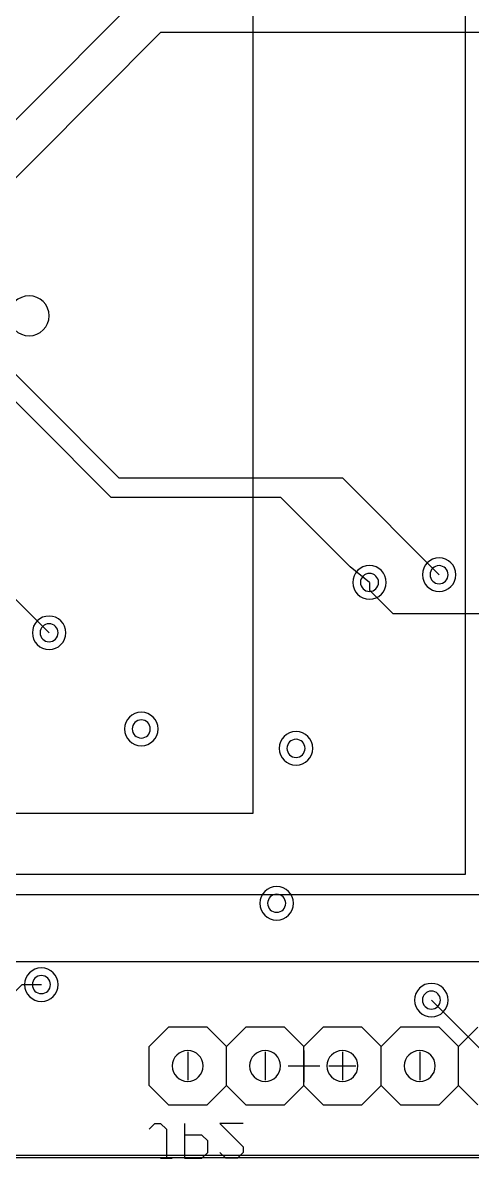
# Model space of a CAD drawing. Extents: x 82 to 213, y 78 to 137.
# Drawn here: x 176.7 to 191.46, y 78.46 to 115.69 of the extents above; entities that cross this region are included whole.
import ezdxf

# ---------------------------------------------------------------- set-up
doc = ezdxf.new("R2010")
doc.units = 0
for name, color, linetype in [('Circuit_2013-04-18', 7, 'CONTINUOUS'), ('Circuit_2013-08-08', 7, 'CONTINUOUS'), ('Cutout', 7, 'CONTINUOUS'), ('Holes', 7, 'CONTINUOUS')]:
    doc.layers.add(name, color=color, linetype=linetype)

msp = doc.modelspace()

# ---------------------------------------------------------------- linework, layer by layer
at = {"layer": 'Circuit_2013-04-18', "color": 1}
for points in [[(197.104, 84.913611), (197.104, 130.591278), (151.405167, 130.591278), (151.405167, 84.913611), (197.104, 84.913611)], [(191.240833, 87.771111), (191.240833, 127.733778), (157.268333, 127.733778), (157.268333, 87.771111), (191.240833, 87.771111)], [(159.258, 89.760778), (159.258, 125.744111), (184.255833, 125.744111), (184.255833, 89.760778), (159.258, 89.760778)], [(195.834, 117.912444), (181.864, 117.912444), (172.995167, 109.022444)], [(195.834, 115.372444), (181.229, 115.372444), (172.995167, 107.117444)], [(174.773167, 105.847444), (179.853167, 100.767444)], [(174.646167, 105.085444), (179.599167, 100.132444), (185.166, 100.132444), (187.452, 97.846444)], [(172.995167, 103.307444), (172.995167, 100.259444), (177.567167, 95.687444)], [(179.853167, 100.767444), (187.198, 100.767444), (190.373, 97.592444)], [(188.087, 97.338444), (187.452, 97.846444)], [(188.087, 97.338444), (188.087, 97.084444), (188.849, 96.322444), (196.469, 96.322444), (197.104, 96.957444)], [(126.9365, 95.200611), (129.6035, 92.533611), (145.690167, 92.533611), (146.325167, 91.898611), (150.008167, 91.898611), (150.008167, 86.310611), (169.820167, 86.310611), (169.820167, 85.675611), (172.106167, 83.389611), (175.916167, 83.389611), (176.678167, 84.151611), (177.313167, 84.151611)], [(180.848, 82.119611), (181.483, 82.754611)], [(181.483, 80.214611), (182.753, 80.214611), (183.388, 80.849611), (183.388, 82.119611), (182.753, 82.754611)], [(182.753, 82.754611), (181.483, 82.754611)], [(183.388, 80.849611), (184.023, 80.214611), (185.293, 80.214611), (185.928, 80.849611), (185.928, 82.119611), (185.293, 82.754611), (184.023, 82.754611), (183.388, 82.119611)], [(185.928, 80.849611), (186.563, 80.214611), (187.833, 80.214611), (188.468, 80.849611), (188.468, 82.119611), (187.833, 82.754611), (186.563, 82.754611), (185.928, 82.119611)], [(188.468, 82.119611), (189.103, 82.754611)], [(189.103, 80.214611), (190.373, 80.214611), (191.008, 80.849611), (191.008, 82.119611), (190.373, 82.754611)], [(190.373, 82.754611), (189.103, 82.754611)], [(191.008, 82.119611), (191.643, 82.754611)], [(180.848, 80.849611), (180.848, 82.119611)], [(181.483, 80.214611), (180.848, 80.849611)], [(189.103, 80.214611), (188.468, 80.849611)], [(191.643, 80.214611), (191.008, 80.849611)], [(177.440167, 78.563611), (177.546, 78.563611)], [(178.350333, 78.563611), (178.456167, 78.563611)], [(179.281667, 78.563611), (179.366333, 78.563611)], [(180.191833, 78.563611), (180.297667, 78.563611)], [(181.102, 78.563611), (181.207833, 78.563611)], [(182.012167, 78.563611), (182.118, 78.563611)], [(182.9435, 78.563611), (183.049333, 78.563611)], [(183.853667, 78.563611), (183.9595, 78.563611)], [(184.763833, 78.563611), (184.869667, 78.563611)], [(185.674, 78.563611), (185.779833, 78.563611)], [(186.605333, 78.563611), (186.711167, 78.563611)], [(187.5155, 78.563611), (187.621333, 78.563611)], [(188.425667, 78.563611), (188.5315, 78.563611)], [(189.357, 78.563611), (189.441667, 78.563611)], [(190.267167, 78.563611), (190.373, 78.563611)], [(191.177333, 78.563611), (191.283167, 78.563611)]]:
    msp.add_lwpolyline(points, dxfattribs=at)
at = {"layer": 'Circuit_2013-04-18', "color": 7}
for points in [[(177.567167, 106.080278), (177.567167, 106.080278)], [(190.669333, 97.592444), (190.669333, 97.592444)], [(190.923333, 97.592444), (190.923333, 97.592444)], [(188.383333, 97.338444), (188.383333, 97.338444)], [(188.637333, 97.338444), (188.637333, 97.338444)], [(177.8635, 95.687444), (177.8635, 95.687444)], [(178.1175, 95.687444), (178.1175, 95.687444)], [(180.890333, 92.533611), (180.890333, 92.533611)], [(181.144333, 92.533611), (181.144333, 92.533611)], [(185.970333, 91.898611), (185.970333, 91.898611)], [(186.224333, 91.898611), (186.224333, 91.898611)], [(185.335333, 86.818611), (185.335333, 86.818611)], [(185.589333, 86.818611), (185.589333, 86.818611)], [(177.6095, 84.151611), (177.6095, 84.151611)], [(177.8635, 84.151611), (177.8635, 84.151611)], [(187.198, 81.929111), (187.198, 81.040111)], [(182.626, 81.484611), (182.626, 81.484611)], [(185.166, 81.484611), (185.166, 81.484611)], [(186.7535, 81.484611), (187.6425, 81.484611)], [(187.706, 81.484611), (187.706, 81.484611)], [(190.246, 81.484611), (190.246, 81.484611)], [(83.481333, 78.563611), (210.439, 78.563611)]]:
    msp.add_lwpolyline(points, dxfattribs=at)
at = {"layer": 'Circuit_2013-04-18', "color": 3}
for points in [[(182.118, 81.950278), (182.118, 81.018944)], [(184.658, 81.950278), (184.658, 81.018944)], [(187.198, 81.950278), (187.198, 81.018944)], [(189.738, 81.950278), (189.738, 81.018944)]]:
    msp.add_lwpolyline(points, dxfattribs=at)
at = {"layer": 'Circuit_2013-04-18', "color": 7}
for points in [[(176.911, 106.736444), (176.54861, 106.736444), (176.254833, 106.442668), (176.254833, 106.080278)], [(177.567167, 106.080278), (177.567167, 106.442668), (177.27339, 106.736444), (176.911, 106.736444)], [(176.254833, 106.080278), (176.254833, 105.717888), (176.54861, 105.424111), (176.911, 105.424111)], [(176.911, 105.424111), (177.27339, 105.424111), (177.567167, 105.717888), (177.567167, 106.080278)], [(190.373, 98.142778), (190.069061, 98.142778), (189.822667, 97.896384), (189.822667, 97.592444)], [(190.923333, 97.592444), (190.923333, 97.896384), (190.676939, 98.142778), (190.373, 98.142778)], [(188.087, 97.888778), (187.783061, 97.888778), (187.536667, 97.642384), (187.536667, 97.338444)], [(188.087, 97.634778), (187.923339, 97.634778), (187.790667, 97.502105), (187.790667, 97.338444)], [(188.637333, 97.338444), (188.637333, 97.642384), (188.390939, 97.888778), (188.087, 97.888778)], [(188.383333, 97.338444), (188.383333, 97.502105), (188.250661, 97.634778), (188.087, 97.634778)], [(189.822667, 97.592444), (189.822667, 97.288502), (190.069061, 97.042111), (190.373, 97.042111)], [(190.373, 97.888778), (190.209339, 97.888778), (190.076667, 97.756105), (190.076667, 97.592444)], [(190.076667, 97.592444), (190.076667, 97.428784), (190.209339, 97.296111), (190.373, 97.296111)], [(190.669333, 97.592444), (190.669333, 97.756105), (190.536661, 97.888778), (190.373, 97.888778)], [(190.373, 97.042111), (190.676939, 97.042111), (190.923333, 97.288502), (190.923333, 97.592444)], [(190.373, 97.296111), (190.536661, 97.296111), (190.669333, 97.428784), (190.669333, 97.592444)], [(187.536667, 97.338444), (187.536667, 97.034502), (187.783061, 96.788111), (188.087, 96.788111)], [(187.790667, 97.338444), (187.790667, 97.174784), (187.923339, 97.042111), (188.087, 97.042111)], [(188.087, 96.788111), (188.390939, 96.788111), (188.637333, 97.034502), (188.637333, 97.338444)], [(188.087, 97.042111), (188.250661, 97.042111), (188.383333, 97.174784), (188.383333, 97.338444)], [(177.567167, 96.237778), (177.263225, 96.237778), (177.016833, 95.991384), (177.016833, 95.687444)], [(178.1175, 95.687444), (178.1175, 95.991384), (177.871106, 96.237778), (177.567167, 96.237778)], [(177.016833, 95.687444), (177.016833, 95.383502), (177.263225, 95.137111), (177.567167, 95.137111)], [(177.567167, 95.983778), (177.403506, 95.983778), (177.270833, 95.851105), (177.270833, 95.687444)], [(177.270833, 95.687444), (177.270833, 95.523784), (177.403506, 95.391111), (177.567167, 95.391111)], [(177.8635, 95.687444), (177.8635, 95.851105), (177.730827, 95.983778), (177.567167, 95.983778)], [(177.567167, 95.137111), (177.871106, 95.137111), (178.1175, 95.383502), (178.1175, 95.687444)], [(177.567167, 95.391111), (177.730827, 95.391111), (177.8635, 95.523784), (177.8635, 95.687444)], [(180.594, 93.083944), (180.290058, 93.083944), (180.043667, 92.83755), (180.043667, 92.533611)], [(181.144333, 92.533611), (181.144333, 92.83755), (180.897939, 93.083944), (180.594, 93.083944)], [(180.594, 92.829944), (180.430339, 92.829944), (180.297667, 92.697272), (180.297667, 92.533611)], [(180.890333, 92.533611), (180.890333, 92.697272), (180.757661, 92.829944), (180.594, 92.829944)], [(180.043667, 92.533611), (180.043667, 92.229669), (180.290058, 91.983278), (180.594, 91.983278)], [(180.297667, 92.533611), (180.297667, 92.36995), (180.430339, 92.237278), (180.594, 92.237278)], [(180.594, 91.983278), (180.897939, 91.983278), (181.144333, 92.229669), (181.144333, 92.533611)], [(180.594, 92.237278), (180.757661, 92.237278), (180.890333, 92.36995), (180.890333, 92.533611)], [(185.674, 92.448944), (185.370058, 92.448944), (185.123667, 92.20255), (185.123667, 91.898611)], [(186.224333, 91.898611), (186.224333, 92.20255), (185.977939, 92.448944), (185.674, 92.448944)], [(185.674, 92.194944), (185.510339, 92.194944), (185.377667, 92.062272), (185.377667, 91.898611)], [(185.970333, 91.898611), (185.970333, 92.062272), (185.837661, 92.194944), (185.674, 92.194944)], [(185.123667, 91.898611), (185.123667, 91.594669), (185.370058, 91.348278), (185.674, 91.348278)], [(185.377667, 91.898611), (185.377667, 91.73495), (185.510339, 91.602278), (185.674, 91.602278)], [(185.674, 91.348278), (185.977939, 91.348278), (186.224333, 91.594669), (186.224333, 91.898611)], [(185.674, 91.602278), (185.837661, 91.602278), (185.970333, 91.73495), (185.970333, 91.898611)], [(185.039, 87.368944), (184.735058, 87.368944), (184.488667, 87.12255), (184.488667, 86.818611)], [(185.589333, 86.818611), (185.589333, 87.12255), (185.342939, 87.368944), (185.039, 87.368944)], [(184.488667, 86.818611), (184.488667, 86.514669), (184.735058, 86.268278), (185.039, 86.268278)], [(185.039, 87.114944), (184.875339, 87.114944), (184.742667, 86.982272), (184.742667, 86.818611)], [(184.742667, 86.818611), (184.742667, 86.65495), (184.875339, 86.522278), (185.039, 86.522278)], [(185.335333, 86.818611), (185.335333, 86.982272), (185.202661, 87.114944), (185.039, 87.114944)], [(185.039, 86.268278), (185.342939, 86.268278), (185.589333, 86.514669), (185.589333, 86.818611)], [(185.039, 86.522278), (185.202661, 86.522278), (185.335333, 86.65495), (185.335333, 86.818611)], [(177.313167, 84.701944), (177.009225, 84.701944), (176.762833, 84.45555), (176.762833, 84.151611)], [(177.8635, 84.151611), (177.8635, 84.45555), (177.617106, 84.701944), (177.313167, 84.701944)], [(176.762833, 84.151611), (176.762833, 83.847669), (177.009225, 83.601278), (177.313167, 83.601278)], [(177.313167, 84.447944), (177.149506, 84.447944), (177.016833, 84.315272), (177.016833, 84.151611)], [(177.016833, 84.151611), (177.016833, 83.98795), (177.149506, 83.855278), (177.313167, 83.855278)], [(177.6095, 84.151611), (177.6095, 84.315272), (177.476827, 84.447944), (177.313167, 84.447944)], [(177.313167, 83.601278), (177.617106, 83.601278), (177.8635, 83.847669), (177.8635, 84.151611)], [(177.313167, 83.855278), (177.476827, 83.855278), (177.6095, 83.98795), (177.6095, 84.151611)], [(182.118, 81.992611), (181.83744, 81.992611), (181.61, 81.765171), (181.61, 81.484611)], [(182.626, 81.484611), (182.626, 81.765171), (182.39856, 81.992611), (182.118, 81.992611)], [(184.658, 81.992611), (184.37744, 81.992611), (184.15, 81.765171), (184.15, 81.484611)], [(185.166, 81.484611), (185.166, 81.765171), (184.93856, 81.992611), (184.658, 81.992611)], [(187.198, 81.992611), (186.91744, 81.992611), (186.69, 81.765171), (186.69, 81.484611)], [(187.706, 81.484611), (187.706, 81.765171), (187.47856, 81.992611), (187.198, 81.992611)], [(189.738, 81.992611), (189.45744, 81.992611), (189.23, 81.765171), (189.23, 81.484611)], [(190.246, 81.484611), (190.246, 81.765171), (190.01856, 81.992611), (189.738, 81.992611)], [(181.61, 81.484611), (181.61, 81.204051), (181.83744, 80.976611), (182.118, 80.976611)], [(182.118, 80.976611), (182.39856, 80.976611), (182.626, 81.204051), (182.626, 81.484611)], [(184.15, 81.484611), (184.15, 81.204051), (184.37744, 80.976611), (184.658, 80.976611)], [(184.658, 80.976611), (184.93856, 80.976611), (185.166, 81.204051), (185.166, 81.484611)], [(186.69, 81.484611), (186.69, 81.204051), (186.91744, 80.976611), (187.198, 80.976611)], [(187.198, 80.976611), (187.47856, 80.976611), (187.706, 81.204051), (187.706, 81.484611)], [(189.23, 81.484611), (189.23, 81.204051), (189.45744, 80.976611), (189.738, 80.976611)], [(189.738, 80.976611), (190.01856, 80.976611), (190.246, 81.204051), (190.246, 81.484611)]]:
    msp.add_open_spline(points, degree=3, dxfattribs=at)
at = {"layer": 'Circuit_2013-08-08', "color": 1}
for points in [[(197.104, 84.913611), (197.104, 130.591278), (151.405167, 130.591278), (151.405167, 84.913611), (197.104, 84.913611)], [(191.240833, 87.771111), (191.240833, 127.733778), (157.268333, 127.733778), (157.268333, 87.771111), (191.240833, 87.771111)], [(159.258, 89.760778), (159.258, 125.744111), (184.255833, 125.744111), (184.255833, 89.760778), (159.258, 89.760778)], [(195.834, 117.912444), (181.864, 117.912444), (172.995167, 109.022444)], [(195.834, 115.372444), (181.229, 115.372444), (172.995167, 107.117444)], [(174.773167, 105.847444), (179.853167, 100.767444)], [(174.646167, 105.085444), (179.599167, 100.132444), (185.166, 100.132444), (187.452, 97.846444)], [(172.995167, 103.307444), (172.995167, 100.259444), (177.567167, 95.687444)], [(179.853167, 100.767444), (187.198, 100.767444), (190.373, 97.592444)], [(188.087, 97.338444), (187.452, 97.846444)], [(188.087, 97.338444), (188.087, 97.084444), (188.849, 96.322444), (196.469, 96.322444), (197.104, 96.957444)], [(126.9365, 95.179444), (129.6035, 92.533611), (145.690167, 92.533611), (146.325167, 91.898611), (150.008167, 91.898611), (150.008167, 86.310611), (169.820167, 86.310611), (169.820167, 85.675611), (172.106167, 83.389611), (175.916167, 83.389611), (176.678167, 84.151611), (177.313167, 84.151611)], [(206.756, 80.468611), (193.294, 80.468611), (190.119, 83.643611)], [(180.848, 82.119611), (181.483, 82.754611)], [(181.483, 80.214611), (182.753, 80.214611), (183.388, 80.849611), (183.388, 82.119611), (182.753, 82.754611)], [(182.753, 82.754611), (181.483, 82.754611)], [(183.388, 80.849611), (184.023, 80.214611), (185.293, 80.214611), (185.928, 80.849611), (185.928, 82.119611), (185.293, 82.754611), (184.023, 82.754611), (183.388, 82.119611)], [(185.928, 80.849611), (186.563, 80.214611), (187.833, 80.214611), (188.468, 80.849611), (188.468, 82.119611), (187.833, 82.754611), (186.563, 82.754611), (185.928, 82.119611)], [(188.468, 82.119611), (189.103, 82.754611)], [(189.103, 80.214611), (190.373, 80.214611), (191.008, 80.849611), (191.008, 82.119611), (190.373, 82.754611)], [(190.373, 82.754611), (189.103, 82.754611)], [(180.848, 80.849611), (180.848, 82.119611)], [(181.483, 80.214611), (180.848, 80.849611)], [(189.103, 80.214611), (188.468, 80.849611)], [(180.848, 79.410278), (181.0385, 79.600778), (181.229, 79.600778), (181.4195, 79.410278), (181.4195, 78.457778)], [(182.012167, 79.600778), (182.012167, 78.457778), (182.583667, 78.457778), (182.774167, 78.648278), (182.774167, 79.029278), (182.583667, 79.219778), (182.012167, 79.219778)], [(183.938333, 79.600778), (183.176333, 79.600778), (183.938333, 78.838778), (183.938333, 78.648278), (183.747833, 78.457778), (183.366833, 78.457778), (183.176333, 78.648278)], [(177.440167, 78.563611), (177.546, 78.563611)], [(178.350333, 78.563611), (178.456167, 78.563611)], [(179.281667, 78.563611), (179.366333, 78.563611)], [(180.191833, 78.563611), (180.297667, 78.563611)], [(181.102, 78.563611), (181.207833, 78.563611)], [(182.012167, 78.563611), (182.118, 78.563611)], [(182.9435, 78.563611), (183.049333, 78.563611)], [(183.853667, 78.563611), (183.9595, 78.563611)], [(184.763833, 78.563611), (184.869667, 78.563611)], [(185.674, 78.563611), (185.779833, 78.563611)], [(186.605333, 78.563611), (186.711167, 78.563611)], [(187.5155, 78.563611), (187.621333, 78.563611)], [(188.425667, 78.563611), (188.5315, 78.563611)], [(189.357, 78.563611), (189.441667, 78.563611)], [(190.267167, 78.563611), (190.373, 78.563611)], [(191.177333, 78.563611), (191.283167, 78.563611)], [(181.229, 78.457778), (181.61, 78.457778)]]:
    msp.add_lwpolyline(points, dxfattribs=at)
at = {"layer": 'Circuit_2013-08-08', "color": 7}
for points in [[(177.567167, 106.080278), (177.567167, 106.080278)], [(190.669333, 97.592444), (190.669333, 97.592444)], [(190.923333, 97.592444), (190.923333, 97.592444)], [(188.383333, 97.338444), (188.383333, 97.338444)], [(188.637333, 97.338444), (188.637333, 97.338444)], [(177.8635, 95.687444), (177.8635, 95.687444)], [(178.1175, 95.687444), (178.1175, 95.687444)], [(180.890333, 92.533611), (180.890333, 92.533611)], [(181.144333, 92.533611), (181.144333, 92.533611)], [(185.970333, 91.898611), (185.970333, 91.898611)], [(186.224333, 91.898611), (186.224333, 91.898611)], [(185.335333, 86.818611), (185.335333, 86.818611)], [(185.589333, 86.818611), (185.589333, 86.818611)], [(177.6095, 84.151611), (177.6095, 84.151611)], [(177.8635, 84.151611), (177.8635, 84.151611)], [(190.415333, 83.643611), (190.415333, 83.643611)], [(190.669333, 83.643611), (190.669333, 83.643611)], [(185.928, 81.992611), (185.928, 80.955444)], [(182.626, 81.484611), (182.626, 81.484611)], [(185.166, 81.484611), (185.166, 81.484611)], [(185.42, 81.484611), (186.457167, 81.484611)], [(187.706, 81.484611), (187.706, 81.484611)], [(190.246, 81.484611), (190.246, 81.484611)], [(83.481333, 78.563611), (210.439, 78.563611)]]:
    msp.add_lwpolyline(points, dxfattribs=at)
at = {"layer": 'Circuit_2013-08-08', "color": 3}
for points in [[(182.118, 81.929111), (182.118, 81.018944)], [(184.658, 81.929111), (184.658, 81.018944)], [(187.198, 81.929111), (187.198, 81.018944)], [(189.738, 81.929111), (189.738, 81.018944)]]:
    msp.add_lwpolyline(points, dxfattribs=at)
at = {"layer": 'Circuit_2013-08-08', "color": 7}
for points in [[(176.911, 106.736444), (176.54861, 106.736444), (176.254833, 106.442668), (176.254833, 106.080278)], [(177.567167, 106.080278), (177.567167, 106.442668), (177.27339, 106.736444), (176.911, 106.736444)], [(176.254833, 106.080278), (176.254833, 105.717888), (176.54861, 105.424111), (176.911, 105.424111)], [(176.911, 105.424111), (177.27339, 105.424111), (177.567167, 105.717888), (177.567167, 106.080278)], [(190.373, 98.142778), (190.069061, 98.142778), (189.822667, 97.896386), (189.822667, 97.592444)], [(190.923333, 97.592444), (190.923333, 97.896386), (190.676939, 98.142778), (190.373, 98.142778)], [(188.087, 97.888778), (187.783061, 97.888778), (187.536667, 97.642386), (187.536667, 97.338444)], [(188.087, 97.634778), (187.923339, 97.634778), (187.790667, 97.502105), (187.790667, 97.338444)], [(188.637333, 97.338444), (188.637333, 97.642386), (188.390939, 97.888778), (188.087, 97.888778)], [(188.383333, 97.338444), (188.383333, 97.502105), (188.250661, 97.634778), (188.087, 97.634778)], [(189.822667, 97.592444), (189.822667, 97.288502), (190.069061, 97.042111), (190.373, 97.042111)], [(190.373, 97.888778), (190.209339, 97.888778), (190.076667, 97.756105), (190.076667, 97.592444)], [(190.076667, 97.592444), (190.076667, 97.428784), (190.209339, 97.296111), (190.373, 97.296111)], [(190.669333, 97.592444), (190.669333, 97.756105), (190.536661, 97.888778), (190.373, 97.888778)], [(190.373, 97.042111), (190.676939, 97.042111), (190.923333, 97.288502), (190.923333, 97.592444)], [(190.373, 97.296111), (190.536661, 97.296111), (190.669333, 97.428784), (190.669333, 97.592444)], [(187.536667, 97.338444), (187.536667, 97.034502), (187.783061, 96.788111), (188.087, 96.788111)], [(187.790667, 97.338444), (187.790667, 97.174784), (187.923339, 97.042111), (188.087, 97.042111)], [(188.087, 96.788111), (188.390939, 96.788111), (188.637333, 97.034502), (188.637333, 97.338444)], [(188.087, 97.042111), (188.250661, 97.042111), (188.383333, 97.174784), (188.383333, 97.338444)], [(177.567167, 96.237778), (177.263225, 96.237778), (177.016833, 95.991386), (177.016833, 95.687444)], [(178.1175, 95.687444), (178.1175, 95.991386), (177.871106, 96.237778), (177.567167, 96.237778)], [(177.016833, 95.687444), (177.016833, 95.383502), (177.263225, 95.137111), (177.567167, 95.137111)], [(177.567167, 95.983778), (177.403506, 95.983778), (177.270833, 95.851105), (177.270833, 95.687444)], [(177.270833, 95.687444), (177.270833, 95.523784), (177.403506, 95.391111), (177.567167, 95.391111)], [(177.8635, 95.687444), (177.8635, 95.851105), (177.730827, 95.983778), (177.567167, 95.983778)], [(177.567167, 95.137111), (177.871106, 95.137111), (178.1175, 95.383502), (178.1175, 95.687444)], [(177.567167, 95.391111), (177.730827, 95.391111), (177.8635, 95.523784), (177.8635, 95.687444)], [(180.594, 93.083944), (180.290058, 93.083944), (180.043667, 92.837553), (180.043667, 92.533611)], [(181.144333, 92.533611), (181.144333, 92.837553), (180.897939, 93.083944), (180.594, 93.083944)], [(180.594, 92.829944), (180.430339, 92.829944), (180.297667, 92.697272), (180.297667, 92.533611)], [(180.890333, 92.533611), (180.890333, 92.697272), (180.757661, 92.829944), (180.594, 92.829944)], [(180.043667, 92.533611), (180.043667, 92.229669), (180.290058, 91.983278), (180.594, 91.983278)], [(180.297667, 92.533611), (180.297667, 92.36995), (180.430339, 92.237278), (180.594, 92.237278)], [(180.594, 91.983278), (180.897939, 91.983278), (181.144333, 92.229669), (181.144333, 92.533611)], [(180.594, 92.237278), (180.757661, 92.237278), (180.890333, 92.36995), (180.890333, 92.533611)], [(185.674, 92.448944), (185.370058, 92.448944), (185.123667, 92.202553), (185.123667, 91.898611)], [(186.224333, 91.898611), (186.224333, 92.202553), (185.977939, 92.448944), (185.674, 92.448944)], [(185.674, 92.194944), (185.510339, 92.194944), (185.377667, 92.062272), (185.377667, 91.898611)], [(185.970333, 91.898611), (185.970333, 92.062272), (185.837661, 92.194944), (185.674, 92.194944)], [(185.123667, 91.898611), (185.123667, 91.594669), (185.370058, 91.348278), (185.674, 91.348278)], [(185.377667, 91.898611), (185.377667, 91.73495), (185.510339, 91.602278), (185.674, 91.602278)], [(185.674, 91.348278), (185.977939, 91.348278), (186.224333, 91.594669), (186.224333, 91.898611)], [(185.674, 91.602278), (185.837661, 91.602278), (185.970333, 91.73495), (185.970333, 91.898611)], [(185.039, 87.368944), (184.735058, 87.368944), (184.488667, 87.122553), (184.488667, 86.818611)], [(185.589333, 86.818611), (185.589333, 87.122553), (185.342939, 87.368944), (185.039, 87.368944)], [(184.488667, 86.818611), (184.488667, 86.514672), (184.735058, 86.268278), (185.039, 86.268278)], [(185.039, 87.114944), (184.875339, 87.114944), (184.742667, 86.982272), (184.742667, 86.818611)], [(184.742667, 86.818611), (184.742667, 86.65495), (184.875339, 86.522278), (185.039, 86.522278)], [(185.335333, 86.818611), (185.335333, 86.982272), (185.202661, 87.114944), (185.039, 87.114944)], [(185.039, 86.268278), (185.342939, 86.268278), (185.589333, 86.514672), (185.589333, 86.818611)], [(185.039, 86.522278), (185.202661, 86.522278), (185.335333, 86.65495), (185.335333, 86.818611)], [(177.313167, 84.701944), (177.009225, 84.701944), (176.762833, 84.45555), (176.762833, 84.151611)], [(177.8635, 84.151611), (177.8635, 84.45555), (177.617106, 84.701944), (177.313167, 84.701944)], [(176.762833, 84.151611), (176.762833, 83.847672), (177.009225, 83.601278), (177.313167, 83.601278)], [(177.313167, 84.447944), (177.149506, 84.447944), (177.016833, 84.315272), (177.016833, 84.151611)], [(177.016833, 84.151611), (177.016833, 83.98795), (177.149506, 83.855278), (177.313167, 83.855278)], [(177.6095, 84.151611), (177.6095, 84.315272), (177.476827, 84.447944), (177.313167, 84.447944)], [(177.313167, 83.601278), (177.617106, 83.601278), (177.8635, 83.847672), (177.8635, 84.151611)], [(177.313167, 83.855278), (177.476827, 83.855278), (177.6095, 83.98795), (177.6095, 84.151611)], [(190.119, 84.193944), (189.815058, 84.193944), (189.568667, 83.947553), (189.568667, 83.643611)], [(190.669333, 83.643611), (190.669333, 83.947553), (190.422939, 84.193944), (190.119, 84.193944)], [(190.119, 83.939944), (189.955339, 83.939944), (189.822667, 83.807272), (189.822667, 83.643611)], [(190.415333, 83.643611), (190.415333, 83.807272), (190.282661, 83.939944), (190.119, 83.939944)], [(189.568667, 83.643611), (189.568667, 83.339672), (189.815058, 83.093278), (190.119, 83.093278)], [(189.822667, 83.643611), (189.822667, 83.47995), (189.955339, 83.347278), (190.119, 83.347278)], [(190.119, 83.093278), (190.422939, 83.093278), (190.669333, 83.339672), (190.669333, 83.643611)], [(190.119, 83.347278), (190.282661, 83.347278), (190.415333, 83.47995), (190.415333, 83.643611)], [(182.118, 81.992611), (181.83744, 81.992611), (181.61, 81.765171), (181.61, 81.484611)], [(182.626, 81.484611), (182.626, 81.765171), (182.39856, 81.992611), (182.118, 81.992611)], [(184.658, 81.992611), (184.37744, 81.992611), (184.15, 81.765171), (184.15, 81.484611)], [(185.166, 81.484611), (185.166, 81.765171), (184.93856, 81.992611), (184.658, 81.992611)], [(187.198, 81.992611), (186.91744, 81.992611), (186.69, 81.765171), (186.69, 81.484611)], [(187.706, 81.484611), (187.706, 81.765171), (187.47856, 81.992611), (187.198, 81.992611)], [(189.738, 81.992611), (189.45744, 81.992611), (189.23, 81.765171), (189.23, 81.484611)], [(190.246, 81.484611), (190.246, 81.765171), (190.01856, 81.992611), (189.738, 81.992611)], [(181.61, 81.484611), (181.61, 81.204051), (181.83744, 80.976611), (182.118, 80.976611)], [(182.118, 80.976611), (182.39856, 80.976611), (182.626, 81.204051), (182.626, 81.484611)], [(184.15, 81.484611), (184.15, 81.204051), (184.37744, 80.976611), (184.658, 80.976611)], [(184.658, 80.976611), (184.93856, 80.976611), (185.166, 81.204051), (185.166, 81.484611)], [(186.69, 81.484611), (186.69, 81.204051), (186.91744, 80.976611), (187.198, 80.976611)], [(187.198, 80.976611), (187.47856, 80.976611), (187.706, 81.204051), (187.706, 81.484611)], [(189.23, 81.484611), (189.23, 81.204051), (189.45744, 80.976611), (189.738, 80.976611)], [(189.738, 80.976611), (190.01856, 80.976611), (190.246, 81.204051), (190.246, 81.484611)]]:
    msp.add_open_spline(points, degree=3, dxfattribs=at)
at = {"layer": 'Cutout', "color": 5}
msp.add_lwpolyline([(83.608333, 78.478944), (210.566, 78.478944)], dxfattribs=at)
at = {"layer": 'Holes', "color": 7}
msp.add_lwpolyline([(156.693864, 87.098832), (156.693864, 128.269131), (192.13926, 128.269131), (192.13926, 87.098832), (156.693864, 87.098832)], dxfattribs=at)

doc.saveas('drawing.dxf')
